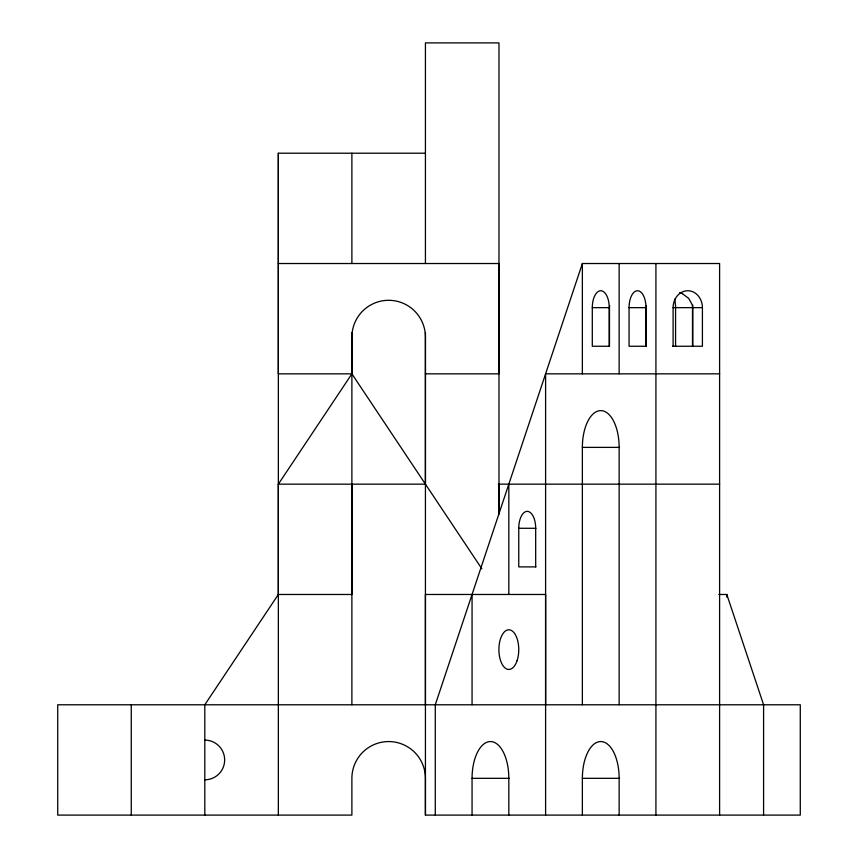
<?xml version="1.0" encoding="UTF-8"?>
<svg xmlns="http://www.w3.org/2000/svg" width="858" height="858" viewBox="0 0 858 858"><rect width="100%" height="100%" fill="white"/><g stroke="black" fill="none" stroke-linecap="round" stroke-linejoin="round"><path stroke-width="1.29" d="M204.805 815.1L204.805 704.783L278.346 594.476L351.887 594.476L351.887 332.636L351.887 373.841L278.346 484.159L278.346 815.1M425.429 153.217L278.346 153.217L278.346 373.841L351.887 373.841L481.885 568.843M351.887 704.783L351.887 484.159M719.798 704.783L800.278 704.783L800.278 815.1L425.429 815.1L425.429 778.324A36.776 36.776 0 0 0 388.663 741.559A36.776 36.776 0 0 0 351.887 778.324L351.887 815.1L57.722 815.1L57.722 704.783L719.605 704.783L719.605 263.524L582.367 263.524L435.285 704.783L435.285 815.1M425.429 704.783L425.429 594.476L545.602 594.476L545.602 704.783M425.429 484.824L425.429 332.636M582.367 704.783L582.367 447.383A36.776 18.383 -90 0 1 600.761 410.617A36.776 18.383 -90 0 1 619.144 447.383L619.144 704.783M278.346 263.524L498.981 263.524L498.981 373.841L425.429 373.841M609.48 307.657L609.48 346.257L592.299 346.257L592.299 307.657L609.48 307.657A12.216 11.808 -90 0 1 609.663 305.534M646.256 307.657L646.256 346.257L629.064 346.257L629.064 307.657L646.256 307.657A12.216 11.808 -90 0 1 646.428 305.534M673.101 346.257L673.101 307.657L702.412 307.657L702.412 346.257L672.511 346.257M719.605 373.841L545.602 373.841L545.602 815.1M582.367 447.383L619.519 447.383M278.346 484.159L425.429 484.159M498.316 484.159L719.605 484.159M535.939 566.891L518.758 566.891L518.758 528.281L535.939 528.281M718.854 594.476L726.823 594.476L763.588 704.783L763.588 815.1M472.061 815.1L472.061 778.324L509.212 778.324M582.367 815.1L582.367 778.324L619.519 778.324M682.389 293.672L688.706 298.38L692.106 304.526A12.216 11.808 -90 0 1 692.492 307.657L692.492 346.257M674.731 299.152L675.46 304.526A12.216 3.164 90 0 1 675.568 307.657L675.568 346.257M726.823 594.476L726.823 597.125M719.605 704.783L719.605 815.1M692.76 346.257L692.76 307.657A16.924 8.462 -90 0 1 692.846 305.191M655.92 263.524L655.92 815.1M645.988 346.257L645.988 307.657A16.924 8.462 -90 0 0 637.526 290.733A16.924 8.462 -90 0 0 629.064 307.657M619.144 263.524L619.144 373.841M619.144 815.1L619.144 778.324A36.776 18.383 -90 0 0 600.761 741.559A36.776 18.383 -90 0 0 582.367 778.324M609.223 346.257L609.223 307.657A16.924 8.462 -90 0 0 600.761 290.733A16.924 8.462 -90 0 0 592.299 307.657M582.367 263.524L582.367 373.841M535.682 566.891L535.682 528.281A16.924 8.462 -90 0 0 527.22 511.357A16.924 8.462 -90 0 0 518.758 528.281M508.826 484.159L508.826 594.476M508.826 815.1L508.826 778.324A36.776 18.383 -90 0 0 490.444 741.559A36.776 18.383 -90 0 0 472.061 778.324M499.013 484.159L499.013 512.065M498.981 514.242L498.981 42.9L425.429 42.9L425.429 263.524M472.061 594.476L472.061 704.783M425.429 815.1L425.429 337.076A36.776 36.776 0 0 0 388.663 300.3A36.776 36.776 0 0 0 351.887 337.076M351.887 153.217L351.887 263.524M278.346 153.217L278.346 594.476M131.263 704.783L131.263 815.1M673.101 307.657A16.924 14.661 -90 0 1 687.762 290.733A16.924 14.661 -90 0 1 702.412 307.657M679.74 292.514A31.242 30.18 -90 0 1 682.41 293.618M204.805 740.089A19.852 19.852 0 0 1 224.657 759.941A19.852 19.852 0 0 1 204.805 779.804M517.052 660.757A19.852 9.931 -90 0 0 509.534 629.826A19.852 9.931 -90 0 0 499.903 658.3A19.852 9.931 -90 0 0 517.052 660.757"/></g></svg>
